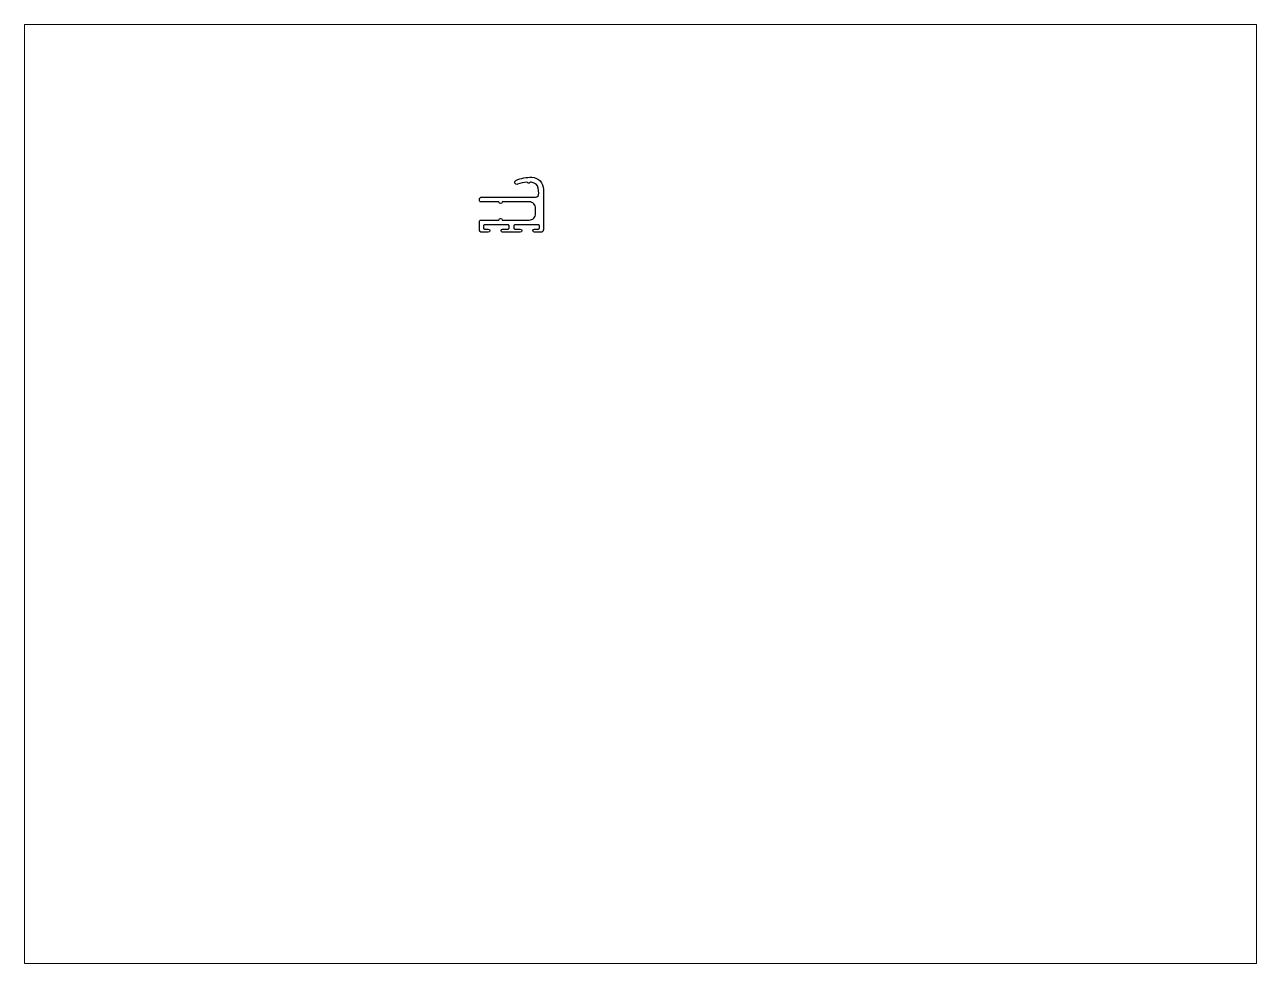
# Paper-space layout 'Layout1' of a CAD drawing. Extents: x 27 to 240, y 20 to 183.
# The model-space entities are those that its viewports show. They can reach past a viewport. Long polylines and large blocks are cut down to what shows.
import ezdxf

# ---------------------------------------------------------------- set-up
doc = ezdxf.new("R2010")
doc.units = 0
doc.header["$LTSCALE"] = 15
doc.layers.get('0').update_dxf_attribs({"linetype": 'CONTINUOUS'})

msp = doc.modelspace()

# ---------------------------------------------------------------- linework, layer by layer
at = {"color": 0}
msp.add_lwpolyline([(140.04, 222.26), (140.04, 222.46, -0.414214), (140.84, 223.26), (157.64, 223.26, 0.471531), (158.62, 224.45), (158.5, 226.08, 0.327979), (156.58, 227.85, 0.014669), (156, 227.9, 0.275085), (155.73, 227.76, -0.560026), (155.22, 227.76, 0.275085), (154.94, 227.9, 0.07538), (152.01, 227.29, -0.968612), (151.52, 228.5, -0.112789), (156.46, 229.46, -0.404939), (160.14, 225.66), (160.14, 213.06, -0.414214), (159.34, 212.26), (157.34, 212.26, -1), (157.34, 213.26), (158.54, 213.26, 0.414214), (158.84, 213.56), (158.84, 214.26, 0.414214), (158.54, 214.56), (151.14, 214.56, 0.414214), (150.84, 214.26), (150.84, 213.56, 0.414214), (151.14, 213.26), (152.84, 213.26, -1), (152.84, 212.26), (147.34, 212.26, -1), (147.34, 213.26), (149.04, 213.26, 0.414214), (149.34, 213.56), (149.34, 214.26, 0.414214), (149.04, 214.56), (141.64, 214.56, 0.414214), (141.34, 214.26), (141.34, 213.56, 0.414214), (141.64, 213.26), (142.84, 213.26, -1), (142.84, 212.26), (140.84, 212.26, -0.414214), (140.04, 213.06), (140.04, 215.56, -0.414214), (140.54, 216.06), (146.19, 216.06, -1), (147.19, 216.06), (155.64, 216.06, 0.414214), (157.64, 218.06), (157.64, 219.76, 0.414214), (155.64, 221.76), (147.19, 221.76, -1), (146.19, 221.76), (140.54, 221.76, -0.414214)], format="xyb", close=True, dxfattribs=at)

psp = doc.layouts.get("Layout1")

# ---------------------------------------------------------------- viewports
at = {"layer": '0', "color": 0, "linetype": 'BYBLOCK', "ltscale": 0.05}
psp.add_viewport(center=(133.35, 101.6), size=(213.36, 162.56), view_center_point=(190.51, 130.3), view_height=293.8955, dxfattribs=at)

doc.saveas('drawing.dxf')
